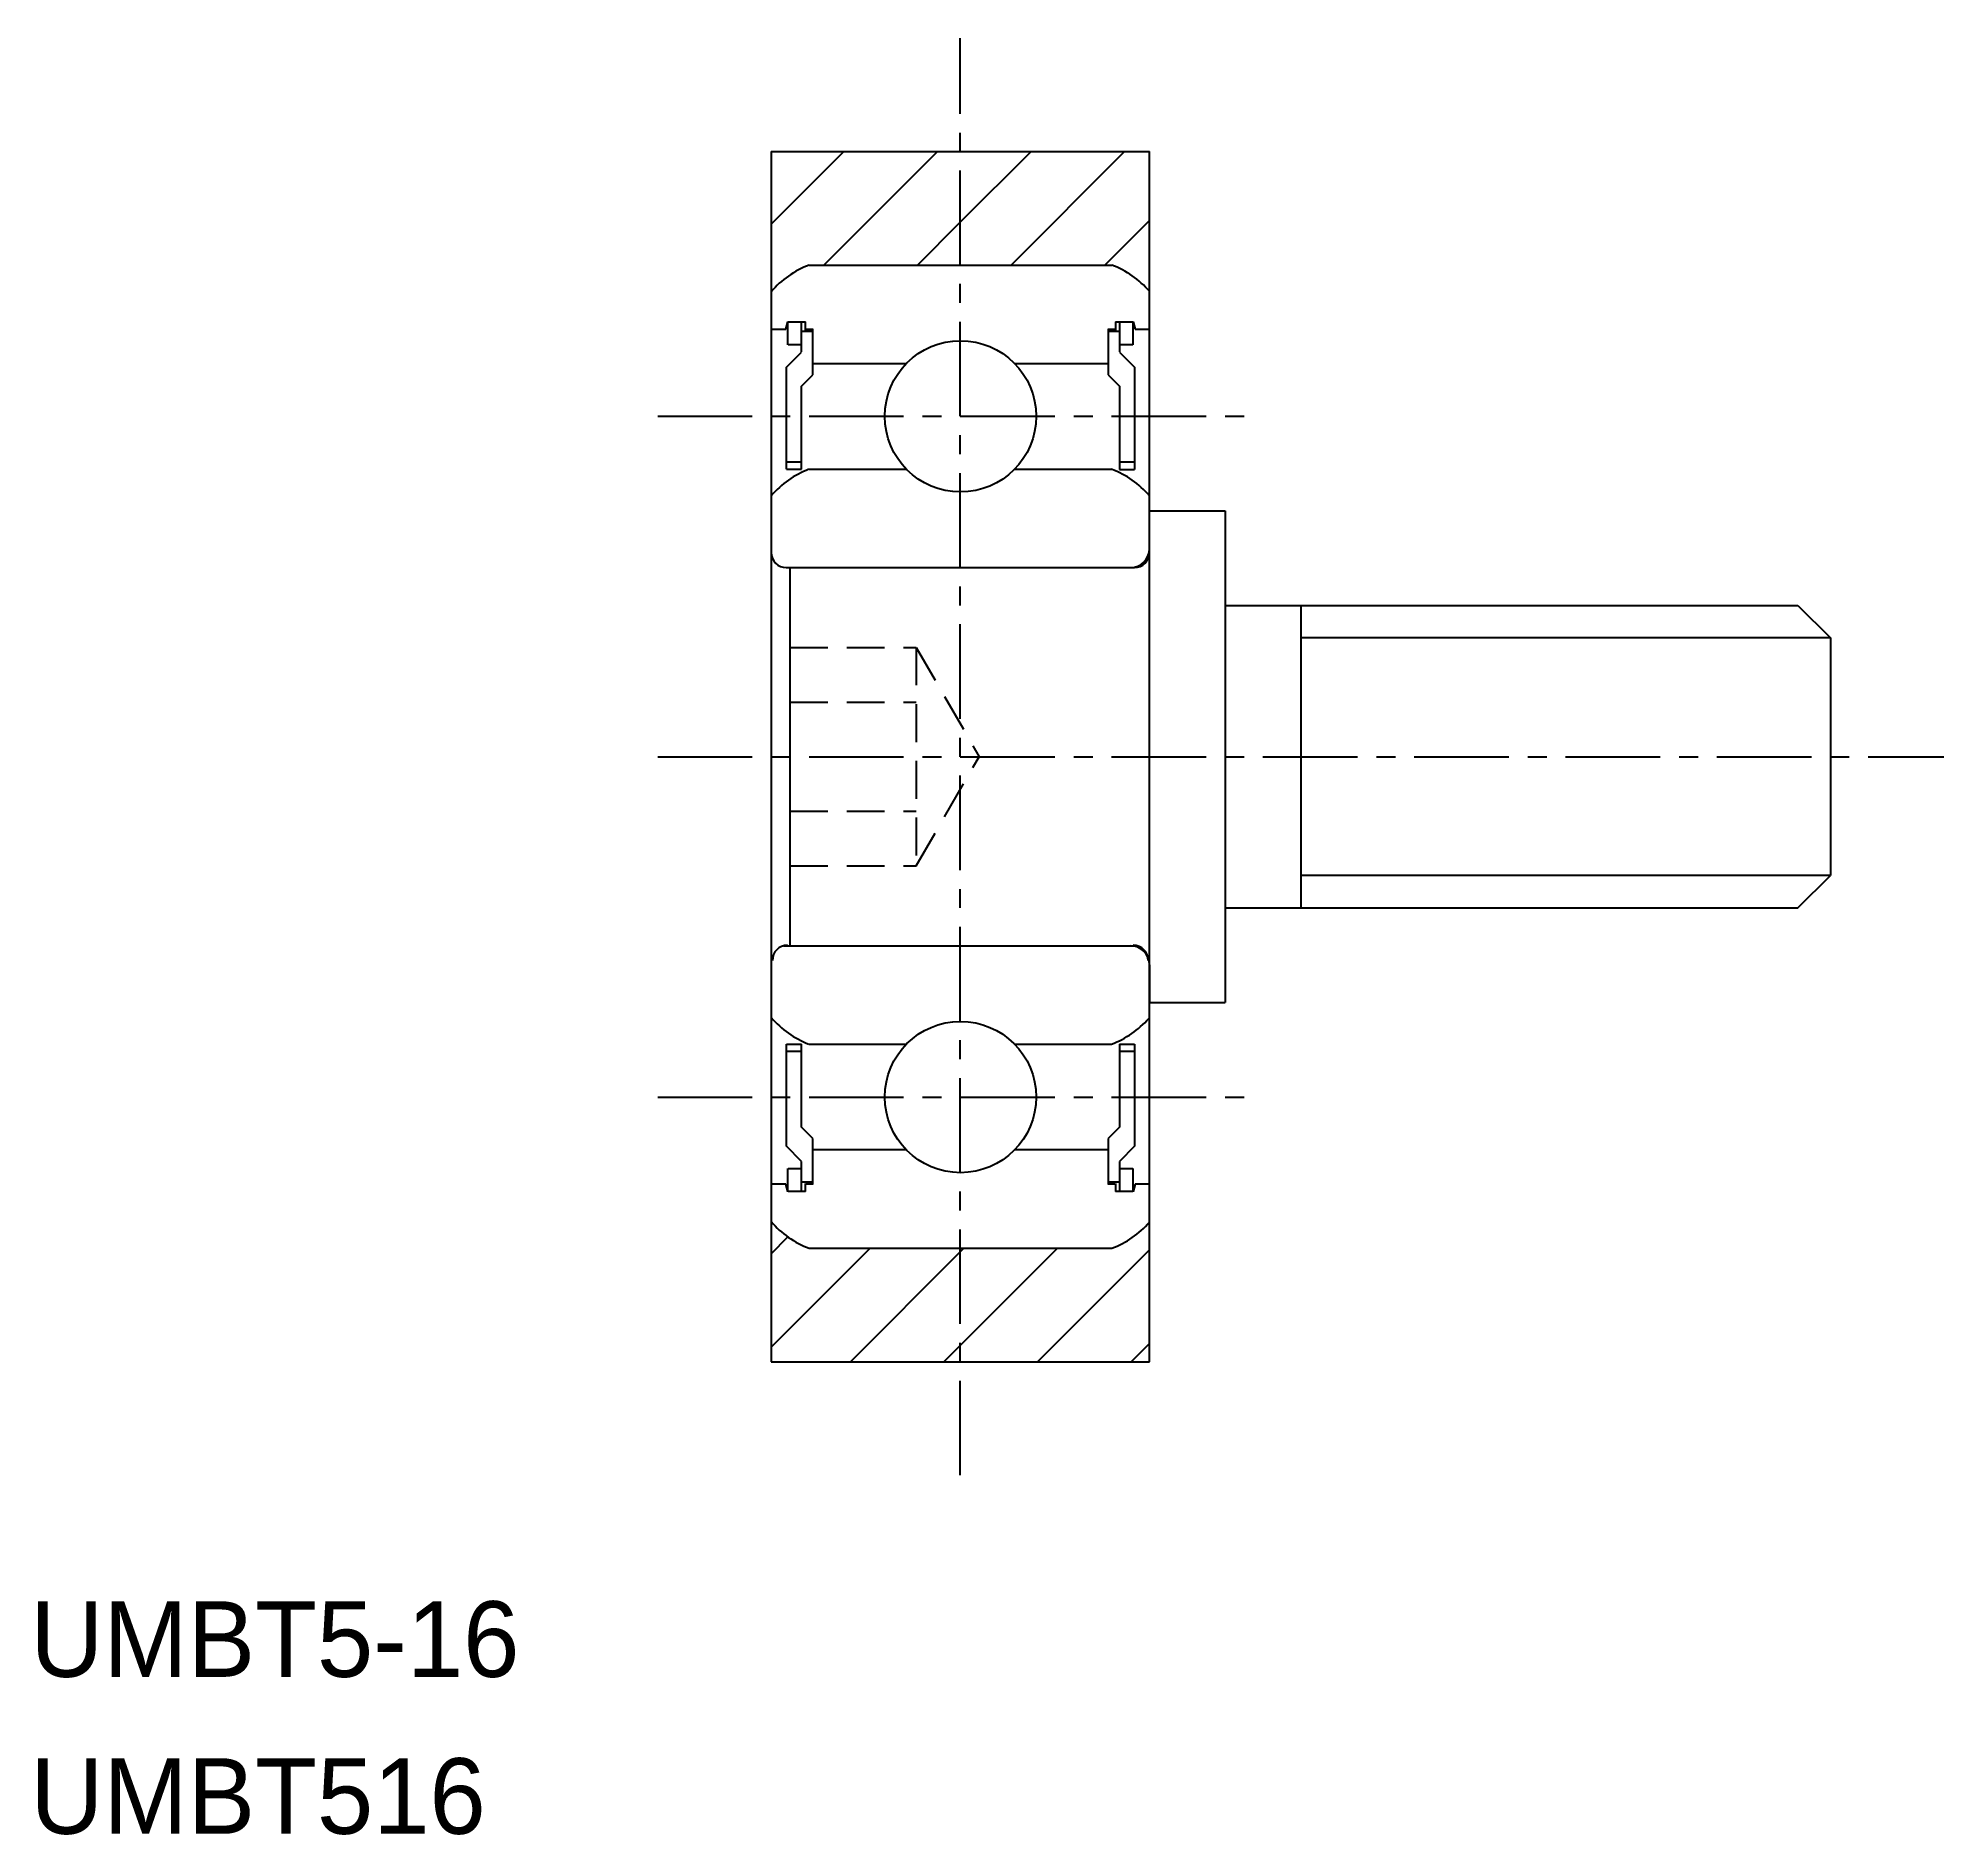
# Model space of a CAD drawing. Extents: x 31.8 to 57, y -15.6 to 8.1.
import ezdxf

# ---------------------------------------------------------------- set-up
doc = ezdxf.new("R2010")
doc.units = 0
doc.linetypes.add('CENTER', pattern=[2, 1.25, -0.25, 0.25, -0.25])
doc.linetypes.add('DASHED', pattern=[0.75, 0.5, -0.25])
doc.layers.get('0').update_dxf_attribs({"linetype": 'CONTINUOUS'})
doc.layers.add('CENTER', color=1, linetype='CENTER')

# ---------------------------------------------------------------- blocks, each defined once
blk = doc.blocks.new('*X2')
at = {"color": 0, "linetype": 'CONTINUOUS'}
for p, q in [((41.537, 5.651), (42.497, 6.611)), ((42.234, 5.111), (43.734, 6.611)), ((44.037, 5.676), (44.972, 6.611)), ((44.709, 5.111), (46.209, 6.611)), ((43.472, 5.111), (44.037, 5.676)), ((45.947, 5.111), (46.537, 5.701)), ((41.537, -7.961), (41.759, -7.739)), ((41.537, -9.198), (42.846, -7.889)), ((42.584, -9.389), (44.037, -7.936)), ((44.037, -9.173), (45.321, -7.889)), ((44.037, -7.936), (44.084, -7.889)), ((45.058, -9.389), (46.537, -7.911)), ((43.821, -9.389), (44.037, -9.173)), ((46.296, -9.389), (46.537, -9.148))]:
    blk.add_line(p, q, dxfattribs=at)

msp = doc.modelspace()

# ---------------------------------------------------------------- linework, layer by layer
at = {"color": 7, "linetype": 'CONTINUOUS'}
for p, q in [((41.537, 6.611), (46.537, 6.611)), ((41.537, 6.611), (41.537, -9.389)), ((46.537, -9.389), (46.537, 6.611)), ((42.039, 5.111), (46.039, 5.111)), ((41.729, 4.261), (41.756, 4.361)), ((41.759, 4.055), (41.759, 4.364)), ((41.762, 4.361), (41.991, 4.361)), ((41.939, 3.964), (41.939, 4.356)), ((41.989, 4.252), (41.989, 4.358)), ((46.088, 4.361), (46.317, 4.361)), ((46.089, 4.358), (46.089, 4.252)), ((46.139, 4.356), (46.139, 3.964)), ((46.319, 4.364), (46.319, 4.055)), ((46.322, 4.361), (46.349, 4.261)), ((41.539, 4.261), (41.731, 4.261)), ((41.762, 4.061), (41.936, 4.061)), ((41.946, 4.236), (42.089, 4.236)), ((41.997, 4.261), (42.091, 4.261)), ((42.089, 3.661), (42.089, 4.263)), ((42.089, 3.801), (42.089, 4.263)), ((45.988, 4.261), (46.081, 4.261)), ((45.989, 4.263), (45.989, 3.661)), ((45.99, 4.236), (46.133, 4.236)), ((46.143, 4.061), (46.317, 4.061)), ((46.347, 4.261), (46.539, 4.261)), ((41.739, 3.761), (41.939, 3.961)), ((42.097, 3.811), (43.325, 3.811)), ((44.753, 3.811), (45.981, 3.811)), ((46.139, 3.961), (46.339, 3.761)), ((41.739, 2.411), (41.739, 3.761)), ((41.939, 3.511), (42.089, 3.661)), ((45.989, 3.661), (46.139, 3.511)), ((46.339, 3.761), (46.339, 2.408)), ((41.939, 2.411), (41.939, 3.511)), ((46.139, 3.511), (46.139, 2.408)), ((41.739, 2.511), (41.939, 2.511)), ((41.739, 2.411), (41.939, 2.411)), ((42.037, 2.411), (43.325, 2.411)), ((44.753, 2.411), (46.037, 2.411)), ((46.139, 2.511), (46.339, 2.511)), ((46.139, 2.408), (46.339, 2.408)), ((46.537, 1.361), (46.537, 1.861)), ((46.537, 1.861), (47.537, 1.861)), ((47.537, 1.861), (47.537, -4.639)), ((41.737, 1.111), (46.337, 1.111)), ((41.787, 1.111), (46.287, 1.111)), ((41.787, -3.884), (41.787, 1.111)), ((47.537, 0.611), (55.107, 0.611)), ((48.537, 0.611), (48.537, -3.389)), ((55.107, 0.611), (55.537, 0.182)), ((55.537, 0.182), (55.537, -2.959)), ((55.107, -3.389), (55.537, -2.959)), ((47.537, -3.389), (55.107, -3.389)), ((41.7, -3.889), (46.374, -3.889)), ((41.787, -3.889), (46.287, -3.889)), ((46.537, -4.139), (46.537, -4.639)), ((46.537, -4.639), (47.537, -4.639)), ((41.739, -5.189), (41.939, -5.189)), ((41.739, -6.539), (41.739, -5.189)), ((41.939, -5.289), (41.739, -5.289)), ((41.939, -6.289), (41.939, -5.189)), ((42.037, -5.189), (43.325, -5.189)), ((44.753, -5.189), (46.037, -5.189)), ((46.139, -5.189), (46.339, -5.189)), ((46.139, -5.189), (46.139, -6.289)), ((46.339, -5.289), (46.139, -5.289)), ((46.339, -5.189), (46.339, -6.539)), ((42.089, -6.439), (41.939, -6.289)), ((46.139, -6.289), (45.989, -6.439)), ((41.939, -6.739), (41.739, -6.539)), ((42.089, -7.04), (42.089, -6.439)), ((45.989, -6.439), (45.989, -7.04)), ((46.339, -6.539), (46.139, -6.739)), ((41.939, -7.134), (41.939, -6.742)), ((42.089, -7.04), (42.089, -6.579)), ((43.325, -6.589), (42.091, -6.589)), ((45.976, -6.589), (44.753, -6.589)), ((45.989, -6.579), (45.989, -7.04)), ((46.139, -6.742), (46.139, -7.134)), ((41.731, -7.039), (41.539, -7.039)), ((41.756, -7.139), (41.729, -7.039)), ((41.759, -7.141), (41.759, -6.832)), ((41.936, -6.839), (41.762, -6.839)), ((42.089, -7.014), (41.946, -7.014)), ((41.989, -7.136), (41.989, -7.03)), ((42.091, -7.039), (41.997, -7.039)), ((46.081, -7.039), (45.988, -7.039)), ((46.133, -7.014), (45.99, -7.014)), ((46.089, -7.03), (46.089, -7.136)), ((46.317, -6.839), (46.143, -6.839)), ((46.319, -6.832), (46.319, -7.141)), ((46.349, -7.039), (46.322, -7.139)), ((46.539, -7.039), (46.347, -7.039)), ((41.991, -7.139), (41.762, -7.139)), ((46.317, -7.139), (46.088, -7.139)), ((42.039, -7.889), (46.039, -7.889)), ((41.537, -9.389), (46.537, -9.389)), ((43.037, -9.389), (43.037, -9.389)), ((44.037, -9.389), (44.037, -9.389))]:
    msp.add_line(p, q, dxfattribs=at)
at = {"color": 3, "linetype": 'DASHED'}
for p, q in [((41.787, 0.055), (43.453, 0.055)), ((43.453, 0.055), (43.453, -2.832)), ((43.453, 0.055), (44.287, -1.389)), ((41.787, -0.667), (43.453, -0.667)), ((43.453, -2.832), (44.287, -1.389)), ((41.787, -2.11), (43.453, -2.11)), ((41.787, -2.832), (43.453, -2.832))]:
    msp.add_line(p, q, dxfattribs=at)
at = {"color": 3, "linetype": 'CONTINUOUS'}
for p, q in [((55.537, 0.182), (48.537, 0.182)), ((55.537, -2.959), (48.537, -2.959))]:
    msp.add_line(p, q, dxfattribs=at)
at = {"color": 7, "linetype": 'CONTINUOUS'}
for centre in [(44.039, 3.111), (44.039, -5.889)]:
    msp.add_circle(centre, 1, dxfattribs=at)
for centre, radius, start, end in [((42.484, 3.943), 1.25, 110.8615, 139.3037), ((45.594, 3.943), 1.25, 41.0577, 69.1379), ((42.482, 1.243), 1.25, 110.8615, 139.1225), ((45.592, 1.243), 1.25, 40.8774, 69.1385), ((41.737, 1.311), 0.2, 180, 270), ((46.287, 1.361), 0.25, 270, 0), ((46.337, 1.311), 0.2, 270, 0), ((41.753, -4.082), 0.2, 90.3421, 180.3421), ((46.287, -4.139), 0.25, 0, 90), ((46.321, -4.082), 0.2, 359.6579, 89.6579), ((42.482, -4.021), 1.25, 220.8775, 249.1385), ((45.592, -4.021), 1.25, 290.8616, 318.3884), ((42.484, -6.721), 1.25, 220.6963, 249.1379), ((45.594, -6.721), 1.25, 290.8616, 318.9423)]:
    msp.add_arc(centre, radius, start, end, dxfattribs=at)
at = {"layer": 'CENTER', "color": 1, "linetype": 'CENTER'}
for p, q in [((44.037, -10.889), (44.037, 8.111)), ((40.037, 3.111), (48.037, 3.111)), ((40.037, -1.389), (57.037, -1.389)), ((40.037, -5.889), (48.037, -5.889))]:
    msp.add_line(p, q, dxfattribs=at)

# ---------------------------------------------------------------- block references
at = {"color": 7, "linetype": 'CONTINUOUS'}
msp.add_blockref('*X2', (0, 0), dxfattribs=at)

# ---------------------------------------------------------------- texts
for s, p in [('UMBT5-16', (31.745, -13.555)), ('UMBT516', (31.745, -15.63))]:
    msp.add_text(s, height=1, dxfattribs=at).set_placement(p)

doc.saveas('drawing.dxf')
